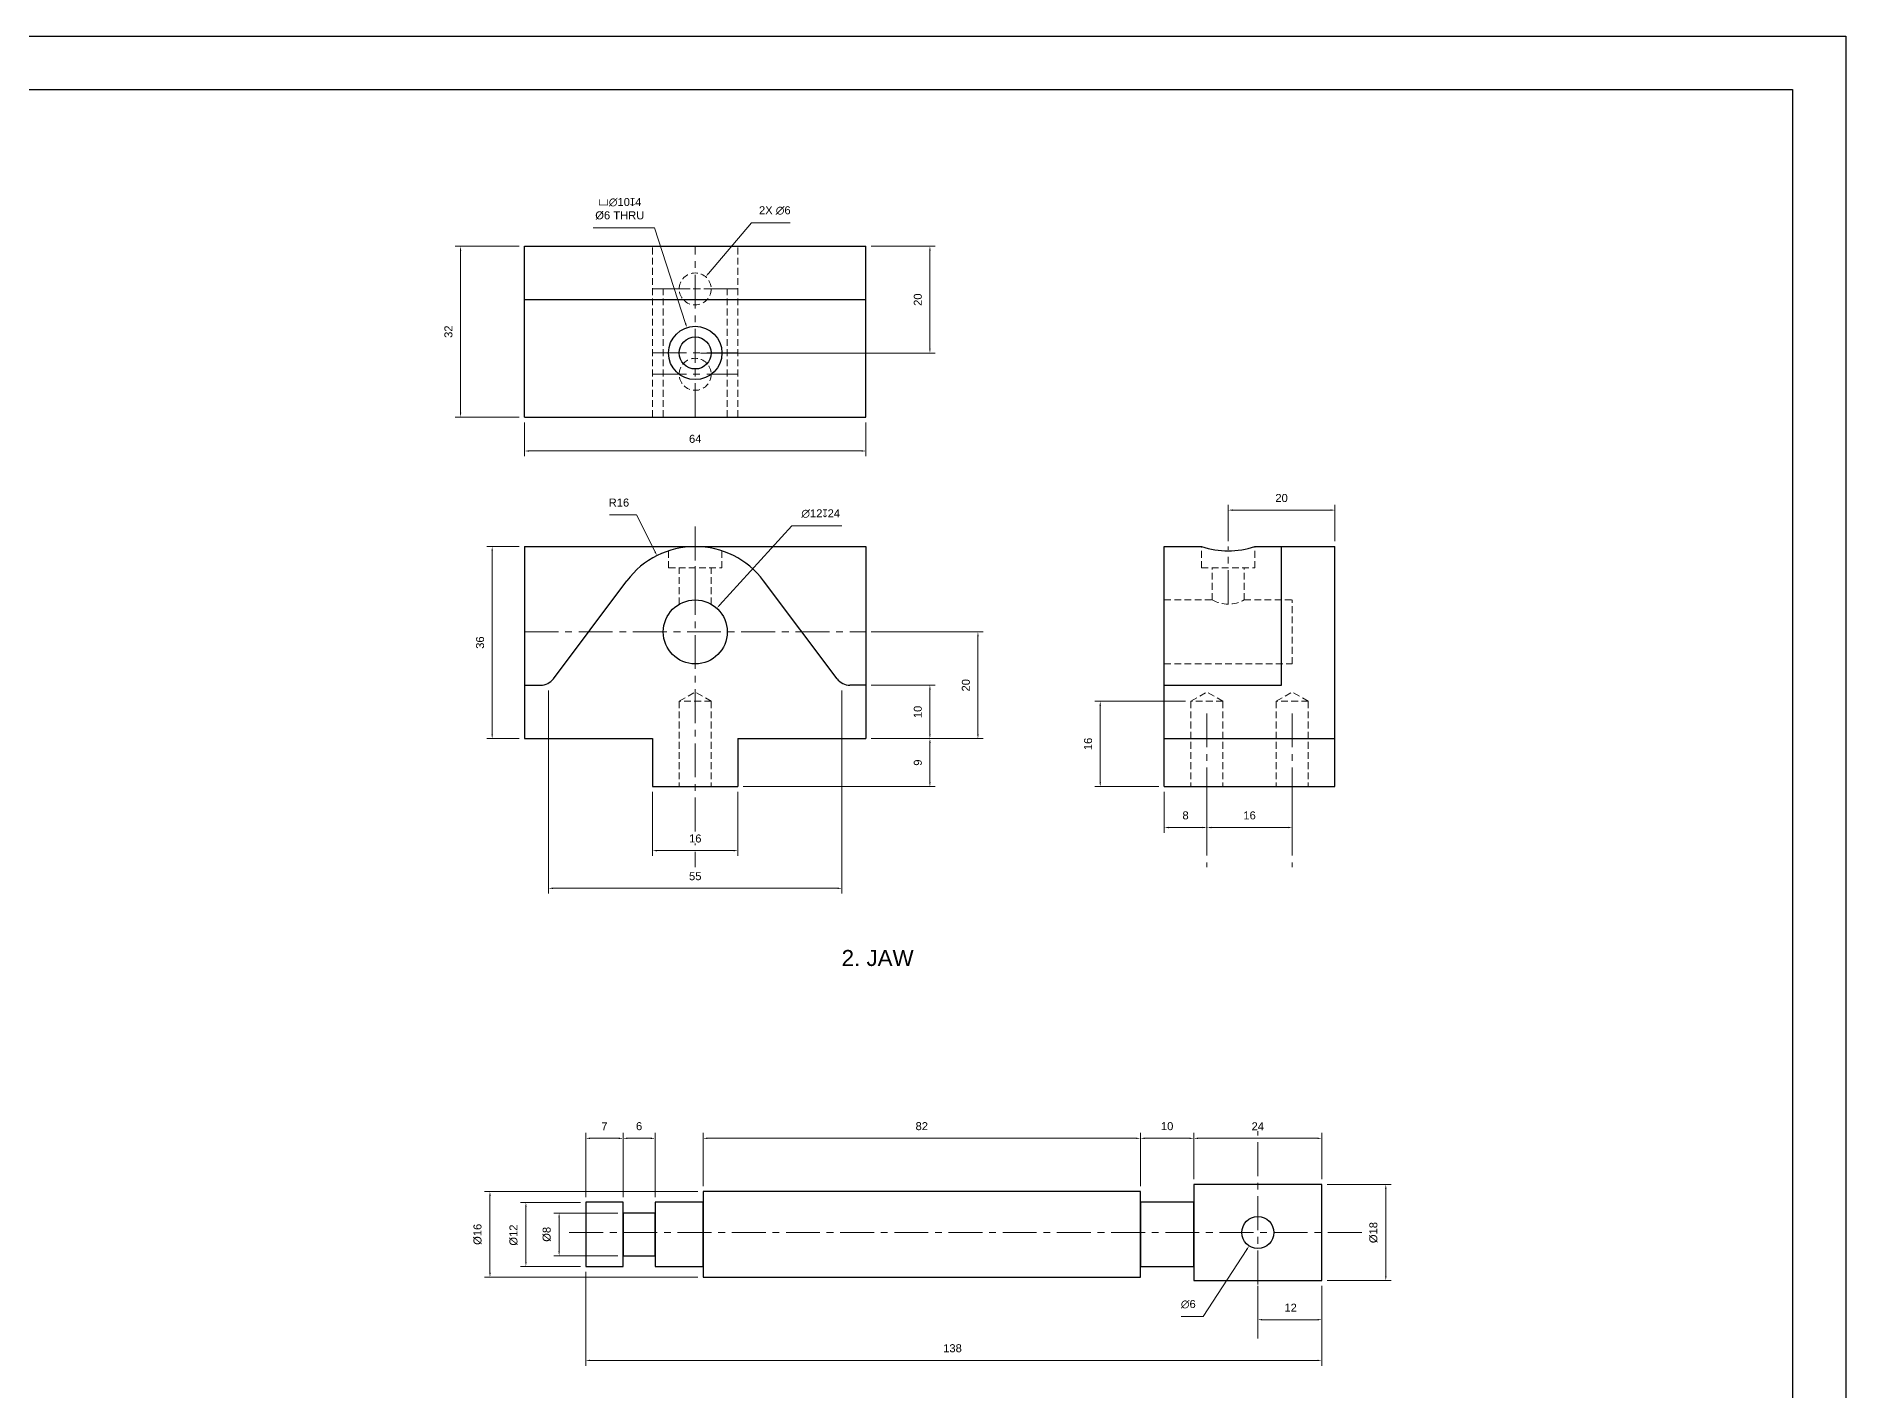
# Model space of a CAD drawing. Header units: millimetres. Extents: x -168 to 552, y -392 to 78.
# Drawn here: x 212.2 to 551.5, y -175.9 to 78 of the extents above; entities that cross this region are included whole.
import ezdxf

# ---------------------------------------------------------------- set-up
doc = ezdxf.new("R2010")
doc.units = ezdxf.units.MM
doc.linetypes.add('CENTER', pattern=[50.8, 31.75, -6.35, 6.35, -6.35])
doc.linetypes.add('HIDDEN', pattern=[9.525, 6.35, -3.175])
for name, color, linetype, lineweight in [('centerline', 1, 'CENTER', 15), ('dimension line', 3, 'Continuous', 15), ('hidden line', 4, 'HIDDEN', 15)]:
    doc.layers.add(name, color=color, linetype=linetype, lineweight=lineweight)
doc.layers.add('TEXT', color=254, linetype='Continuous')
doc.styles.get("Standard").update_dxf_attribs({"font": 'arial.ttf'})
doc.dimstyles.new('AM_ISO$0', dxfattribs={"dimtxt": 1.5, "dimasz": 0.8, "dimexe": 1, "dimexo": 1, "dimgap": 1.5, "dimtad": 1, "dimtoh": 1, "dimdec": 3, "dimdsep": 46, "dimtxsty": 'Standard', "dimcen": 0, "dimclrd": 256, "dimclre": 256, "dimclrt": 256, "dimadec": 0, "dimazin": 2, "dimtp": 0.1, "dimtm": 0.1, "dimtfac": 0.71, "dimtdec": 3, "dimtmove": 0, "dimatfit": 3, "dimfxl": 1, "dimtfill": 1, "dimlwd": -1, "dimlwe": -1, "dimarcsym": 1})
doc.dimstyles.new('AM_ISO$3', dxfattribs={"dimtxt": 1.5, "dimasz": 0.8, "dimexe": 1, "dimexo": 1, "dimgap": 1.5, "dimtad": 1, "dimtoh": 1, "dimdec": 3, "dimdsep": 46, "dimtxsty": 'Standard', "dimcen": 0, "dimclrd": 256, "dimclre": 256, "dimclrt": 256, "dimadec": 0, "dimazin": 2, "dimtp": 0.1, "dimtm": 0.1, "dimtfac": 0.71, "dimtdec": 3, "dimtofl": 0, "dimtmove": 0, "dimatfit": 0, "dimfxl": 1, "dimtfill": 1, "dimlwd": -1, "dimlwe": -1, "dimarcsym": 1})
doc.dimstyles.new('AM_ISO$4', dxfattribs={"dimtxt": 1.5, "dimasz": 0.8, "dimexe": 1, "dimexo": 1, "dimgap": 1.5, "dimtad": 1, "dimtoh": 1, "dimdec": 3, "dimdsep": 46, "dimtxsty": 'Standard', "dimcen": 0, "dimclrd": 256, "dimclre": 256, "dimclrt": 256, "dimadec": 0, "dimazin": 2, "dimtp": 0.1, "dimtm": 0.1, "dimtfac": 0.71, "dimtdec": 3, "dimtofl": 0, "dimtmove": 0, "dimatfit": 0, "dimfxl": 1, "dimtfill": 1, "dimlwd": -1, "dimlwe": -1, "dimarcsym": 1})

# ---------------------------------------------------------------- blocks, each defined once
blk = doc.blocks.new('*D25')
at = {"layer": 'Defpoints', "color": 0, "transparency": 16777216}
for p in [(303.8, -17.66), (297.72, -53.66), (303.8, -53.66)]:
    blk.add_point(p, dxfattribs=at)
at = {"layer": 'dimension line', "transparency": 16777216}
for p, q in [((302.8, -17.66), (296.72, -17.66)), ((297.72, -18.46), (297.72, -52.86)), ((302.8, -53.66), (296.72, -53.66))]:
    blk.add_line(p, q, dxfattribs=at)
for points in [[(297.59, -18.46), (297.86, -18.46), (297.72, -17.66)], [(297.59, -52.86), (297.86, -52.86), (297.72, -53.66)]]:
    blk.add_solid(points, dxfattribs=at)
at = {"layer": 'dimension line', "transparency": 16777216, "insert": (295.46, -35.66), "char_height": 1.5, "attachment_point": 5, "rotation": 90, "bg_fill": 3, "box_fill_scale": 1.1, "bg_fill_color": 256, "bg_fill_true_color": 13158600, "bg_fill_transparency": 0}
blk.add_mtext('36', dxfattribs=at)
blk = doc.blocks.new('*D26')
at = {"layer": 'Defpoints', "color": 0, "transparency": 16777216}
for p in [(303.8, 6.63), (367.8, 6.63), (367.8, 0.26)]:
    blk.add_point(p, dxfattribs=at)
at = {"layer": 'dimension line', "transparency": 16777216}
for p, q in [((303.8, 5.63), (303.8, -0.74)), ((367.8, 5.63), (367.8, -0.74)), ((304.6, 0.26), (367, 0.26))]:
    blk.add_line(p, q, dxfattribs=at)
for points in [[(304.6, 0.39), (304.6, 0.13), (303.8, 0.26)], [(367, 0.39), (367, 0.13), (367.8, 0.26)]]:
    blk.add_solid(points, dxfattribs=at)
at = {"layer": 'dimension line', "transparency": 16777216, "insert": (335.8, 2.53), "char_height": 1.5, "attachment_point": 5, "bg_fill": 3, "box_fill_scale": 1.1, "bg_fill_color": 256, "bg_fill_true_color": 13158600, "bg_fill_transparency": 0}
blk.add_mtext('64', dxfattribs=at)
blk = doc.blocks.new('*D27')
at = {"layer": 'Defpoints', "color": 0, "transparency": 16777216}
for p in [(367.8, 38.63), (335.8, 18.63), (379.8, 18.63)]:
    blk.add_point(p, dxfattribs=at)
at = {"layer": 'dimension line', "transparency": 16777216}
for p, q in [((368.8, 38.63), (380.8, 38.63)), ((379.8, 37.83), (379.8, 19.43)), ((336.8, 18.63), (380.8, 18.63))]:
    blk.add_line(p, q, dxfattribs=at)
for points in [[(379.66, 37.83), (379.93, 37.83), (379.8, 38.63)], [(379.66, 19.43), (379.93, 19.43), (379.8, 18.63)]]:
    blk.add_solid(points, dxfattribs=at)
at = {"layer": 'dimension line', "transparency": 16777216, "insert": (377.53, 28.63), "char_height": 1.5, "attachment_point": 5, "rotation": 90, "bg_fill": 3, "box_fill_scale": 1.1, "bg_fill_color": 256, "bg_fill_true_color": 13158600, "bg_fill_transparency": 0}
blk.add_mtext('20', dxfattribs=at)
blk = doc.blocks.new('*D28')
at = {"layer": 'Defpoints', "color": 0, "transparency": 16777216}
for p in [(423.73, -62.66), (431.73, -62.66), (431.73, -70.32)]:
    blk.add_point(p, dxfattribs=at)
at = {"layer": 'dimension line', "transparency": 16777216}
for p, q in [((423.73, -63.66), (423.73, -71.32)), ((431.73, -63.66), (431.73, -71.32)), ((424.53, -70.32), (430.93, -70.32))]:
    blk.add_line(p, q, dxfattribs=at)
for points in [[(424.53, -70.19), (424.53, -70.46), (423.73, -70.32)], [(430.93, -70.19), (430.93, -70.46), (431.73, -70.32)]]:
    blk.add_solid(points, dxfattribs=at)
at = {"layer": 'dimension line', "transparency": 16777216, "insert": (427.73, -68.06), "char_height": 1.5, "attachment_point": 5, "bg_fill": 3, "box_fill_scale": 1.1, "bg_fill_color": 256, "bg_fill_true_color": 13158600, "bg_fill_transparency": 0}
blk.add_mtext('8', dxfattribs=at)
blk = doc.blocks.new('*D29')
at = {"layer": 'Defpoints', "color": 0, "transparency": 16777216}
for p in [(431.73, -62.66), (447.73, -62.66), (447.73, -70.32)]:
    blk.add_point(p, dxfattribs=at)
at = {"layer": 'dimension line', "transparency": 16777216}
for p, q in [((431.73, -63.66), (431.73, -71.32)), ((447.73, -63.66), (447.73, -71.32)), ((432.53, -70.32), (446.93, -70.32))]:
    blk.add_line(p, q, dxfattribs=at)
for points in [[(432.53, -70.19), (432.53, -70.46), (431.73, -70.32)], [(446.93, -70.19), (446.93, -70.46), (447.73, -70.32)]]:
    blk.add_solid(points, dxfattribs=at)
at = {"layer": 'dimension line', "transparency": 16777216, "insert": (439.73, -68.06), "char_height": 1.5, "attachment_point": 5, "bg_fill": 3, "box_fill_scale": 1.1, "bg_fill_color": 256, "bg_fill_true_color": 13158600, "bg_fill_transparency": 0}
blk.add_mtext('16', dxfattribs=at)
blk = doc.blocks.new('*D30')
at = {"layer": 'Defpoints', "color": 0, "transparency": 16777216}
for p in [(367.8, -43.66), (379.8, -43.66), (367.8, -53.66)]:
    blk.add_point(p, dxfattribs=at)
at = {"layer": 'dimension line', "transparency": 16777216}
for p, q in [((368.8, -43.66), (380.8, -43.66)), ((379.8, -52.86), (379.8, -44.46)), ((368.8, -53.66), (380.8, -53.66))]:
    blk.add_line(p, q, dxfattribs=at)
for points in [[(379.66, -44.46), (379.93, -44.46), (379.8, -43.66)], [(379.66, -52.86), (379.93, -52.86), (379.8, -53.66)]]:
    blk.add_solid(points, dxfattribs=at)
at = {"layer": 'dimension line', "transparency": 16777216, "insert": (377.53, -48.66), "char_height": 1.5, "attachment_point": 5, "rotation": 90, "bg_fill": 3, "box_fill_scale": 1.1, "bg_fill_color": 256, "bg_fill_true_color": 13158600, "bg_fill_transparency": 0}
blk.add_mtext('10', dxfattribs=at)
blk = doc.blocks.new('*D31')
at = {"layer": 'Defpoints', "color": 0, "transparency": 16777216}
for p in [(367.8, -33.66), (388.8, -33.66), (367.8, -53.66)]:
    blk.add_point(p, dxfattribs=at)
at = {"layer": 'dimension line', "transparency": 16777216}
for p, q in [((368.8, -33.66), (389.8, -33.66)), ((388.8, -52.86), (388.8, -34.46)), ((368.8, -53.66), (389.8, -53.66))]:
    blk.add_line(p, q, dxfattribs=at)
for points in [[(388.67, -34.46), (388.94, -34.46), (388.8, -33.66)], [(388.67, -52.86), (388.94, -52.86), (388.8, -53.66)]]:
    blk.add_solid(points, dxfattribs=at)
at = {"layer": 'dimension line', "transparency": 16777216, "insert": (386.54, -43.66), "char_height": 1.5, "attachment_point": 5, "rotation": 90, "bg_fill": 3, "box_fill_scale": 1.1, "bg_fill_color": 256, "bg_fill_true_color": 13158600, "bg_fill_transparency": 0}
blk.add_mtext('20', dxfattribs=at)
blk = doc.blocks.new('*D32')
at = {"layer": 'Defpoints', "color": 0, "transparency": 16777216}
for p in [(367.8, -53.66), (343.8, -62.66), (379.8, -62.66)]:
    blk.add_point(p, dxfattribs=at)
at = {"layer": 'dimension line', "transparency": 16777216}
for p, q in [((368.8, -53.66), (380.8, -53.66)), ((379.8, -54.46), (379.8, -61.86)), ((344.8, -62.66), (380.8, -62.66))]:
    blk.add_line(p, q, dxfattribs=at)
for points in [[(379.66, -54.46), (379.93, -54.46), (379.8, -53.66)], [(379.66, -61.86), (379.93, -61.86), (379.8, -62.66)]]:
    blk.add_solid(points, dxfattribs=at)
at = {"layer": 'dimension line', "transparency": 16777216, "insert": (377.53, -58.16), "char_height": 1.5, "attachment_point": 5, "rotation": 90, "bg_fill": 3, "box_fill_scale": 1.1, "bg_fill_color": 256, "bg_fill_true_color": 13158600, "bg_fill_transparency": 0}
blk.add_mtext('9', dxfattribs=at)
blk = doc.blocks.new('*D33')
at = {"layer": 'Defpoints', "color": 0, "transparency": 16777216}
for p in [(327.8, -62.66), (343.8, -62.66), (343.8, -74.66)]:
    blk.add_point(p, dxfattribs=at)
at = {"layer": 'dimension line', "transparency": 16777216}
for p, q in [((327.8, -63.66), (327.8, -75.66)), ((343.8, -63.66), (343.8, -75.66)), ((328.6, -74.66), (343, -74.66))]:
    blk.add_line(p, q, dxfattribs=at)
for points in [[(328.6, -74.52), (328.6, -74.79), (327.8, -74.66)], [(343, -74.52), (343, -74.79), (343.8, -74.66)]]:
    blk.add_solid(points, dxfattribs=at)
at = {"layer": 'dimension line', "transparency": 16777216, "insert": (335.8, -72.39), "char_height": 1.5, "attachment_point": 5, "bg_fill": 3, "box_fill_scale": 1.1, "bg_fill_color": 256, "bg_fill_true_color": 13158600, "bg_fill_transparency": 0}
blk.add_mtext('16', dxfattribs=at)
blk = doc.blocks.new('*D35')
at = {"layer": 'Defpoints', "color": 0, "transparency": 16777216}
for p in [(308.3, -43.66), (363.3, -43.66), (363.3, -81.72)]:
    blk.add_point(p, dxfattribs=at)
at = {"layer": 'dimension line', "transparency": 16777216}
for p, q in [((308.3, -44.66), (308.3, -82.72)), ((363.3, -44.66), (363.3, -82.72)), ((309.1, -81.72), (362.5, -81.72))]:
    blk.add_line(p, q, dxfattribs=at)
for points in [[(309.1, -81.59), (309.1, -81.85), (308.3, -81.72)], [(362.5, -81.59), (362.5, -81.85), (363.3, -81.72)]]:
    blk.add_solid(points, dxfattribs=at)
at = {"layer": 'dimension line', "transparency": 16777216, "insert": (335.8, -79.46), "char_height": 1.5, "attachment_point": 5, "bg_fill": 3, "box_fill_scale": 1.1, "bg_fill_color": 256, "bg_fill_true_color": 13158600, "bg_fill_transparency": 0}
blk.add_mtext('55', dxfattribs=at)
blk = doc.blocks.new('*D36')
at = {"layer": 'Defpoints', "color": 0, "transparency": 16777216}
for p in [(411.73, -46.66), (428.73, -46.66), (423.73, -62.66)]:
    blk.add_point(p, dxfattribs=at)
at = {"layer": 'dimension line', "transparency": 16777216}
for p, q in [((427.73, -46.66), (410.73, -46.66)), ((411.73, -61.86), (411.73, -47.46)), ((422.73, -62.66), (410.73, -62.66))]:
    blk.add_line(p, q, dxfattribs=at)
for points in [[(411.59, -47.46), (411.86, -47.46), (411.73, -46.66)], [(411.59, -61.86), (411.86, -61.86), (411.73, -62.66)]]:
    blk.add_solid(points, dxfattribs=at)
at = {"layer": 'dimension line', "transparency": 16777216, "insert": (409.46, -54.66), "char_height": 1.5, "attachment_point": 5, "rotation": 90, "bg_fill": 3, "box_fill_scale": 1.1, "bg_fill_color": 256, "bg_fill_true_color": 13158600, "bg_fill_transparency": 0}
blk.add_mtext('16', dxfattribs=at)
blk = doc.blocks.new('*D38')
at = {"layer": 'Defpoints', "color": 0, "transparency": 16777216}
for p in [(303.8, 38.63), (291.8, 6.63), (303.8, 6.63)]:
    blk.add_point(p, dxfattribs=at)
at = {"layer": 'dimension line', "transparency": 16777216}
for p, q in [((302.8, 38.63), (290.8, 38.63)), ((291.8, 37.83), (291.8, 7.43)), ((302.8, 6.63), (290.8, 6.63))]:
    blk.add_line(p, q, dxfattribs=at)
for points in [[(291.66, 37.83), (291.93, 37.83), (291.8, 38.63)], [(291.66, 7.43), (291.93, 7.43), (291.8, 6.63)]]:
    blk.add_solid(points, dxfattribs=at)
at = {"layer": 'dimension line', "transparency": 16777216, "insert": (289.53, 22.63), "char_height": 1.5, "attachment_point": 5, "rotation": 90, "bg_fill": 3, "box_fill_scale": 1.1, "bg_fill_color": 256, "bg_fill_true_color": 13158600, "bg_fill_transparency": 0}
blk.add_mtext('32', dxfattribs=at)
blk = doc.blocks.new('*D39')
at = {"layer": 'Defpoints', "color": 0, "transparency": 16777216}
for p in [(339.83, -29.22), (331.76, -38.09)]:
    blk.add_point(p, dxfattribs=at)
at = {"layer": 'dimension line', "transparency": 16777216}
for p, q in [((340.37, -28.63), (353.88, -13.79)), ((353.88, -13.79), (363.27, -13.79))]:
    blk.add_line(p, q, dxfattribs=at)
blk.add_solid([(340.27, -28.54), (340.47, -28.72), (339.83, -29.22)], dxfattribs=at)
at = {"layer": 'dimension line', "transparency": 16777216, "insert": (359.32, -11.48), "char_height": 1.5, "attachment_point": 5, "bg_fill": 3, "box_fill_scale": 1.1, "bg_fill_color": 256, "bg_fill_true_color": 13158600, "bg_fill_transparency": 0}
blk.add_mtext('∅12{\\Famgdt|c0;x}24', dxfattribs=at)
blk = doc.blocks.new('*D40')
at = {"layer": 'Defpoints', "color": 0, "transparency": 16777216}
for p in [(328.63, -19.35), (335.8, -33.66)]:
    blk.add_point(p, dxfattribs=at)
at = {"layer": 'dimension line', "transparency": 16777216}
for p, q in [((324.78, -11.69), (319.7, -11.69)), ((328.27, -18.64), (324.78, -11.69))]:
    blk.add_line(p, q, dxfattribs=at)
blk.add_solid([(328.39, -18.58), (328.15, -18.7), (328.63, -19.35)], dxfattribs=at)
at = {"layer": 'dimension line', "transparency": 16777216, "insert": (321.49, -9.42), "char_height": 1.5, "attachment_point": 5, "bg_fill": 3, "box_fill_scale": 1.1, "bg_fill_color": 256, "bg_fill_true_color": 13158600, "bg_fill_transparency": 0}
blk.add_mtext('R16', dxfattribs=at)
blk = doc.blocks.new('*D41')
at = {"layer": 'Defpoints', "color": 0, "transparency": 16777216}
for p in [(334.24, 23.38), (337.35, 13.88)]:
    blk.add_point(p, dxfattribs=at)
at = {"layer": 'dimension line', "transparency": 16777216}
for p, q in [((328.13, 42.08), (316.68, 42.08)), ((333.99, 24.14), (328.13, 42.08))]:
    blk.add_line(p, q, dxfattribs=at)
blk.add_solid([(334.12, 24.19), (333.87, 24.1), (334.24, 23.38)], dxfattribs=at)
at = {"layer": 'dimension line', "transparency": 16777216, "insert": (321.65, 45.66), "char_height": 1.5, "attachment_point": 5, "bg_fill": 3, "box_fill_scale": 1.1, "bg_fill_color": 256, "bg_fill_true_color": 13158600, "bg_fill_transparency": 0}
blk.add_mtext('{\\Famgdt|c0;v}∅10{\\Famgdt|c0;x}4^J%%C6 THRU', dxfattribs=at)
blk = doc.blocks.new('*D42')
at = {"layer": 'Defpoints', "color": 0, "transparency": 16777216}
for p in [(435.73, -10.82), (435.73, -17.66), (455.73, -17.66)]:
    blk.add_point(p, dxfattribs=at)
at = {"layer": 'dimension line', "transparency": 16777216}
for p, q in [((435.73, -16.66), (435.73, -9.82)), ((455.73, -16.66), (455.73, -9.82)), ((454.93, -10.82), (436.53, -10.82))]:
    blk.add_line(p, q, dxfattribs=at)
for points in [[(436.53, -10.69), (436.53, -10.96), (435.73, -10.82)], [(454.93, -10.69), (454.93, -10.96), (455.73, -10.82)]]:
    blk.add_solid(points, dxfattribs=at)
at = {"layer": 'dimension line', "transparency": 16777216, "insert": (445.73, -8.56), "char_height": 1.5, "attachment_point": 5, "bg_fill": 3, "box_fill_scale": 1.1, "bg_fill_color": 256, "bg_fill_true_color": 13158600, "bg_fill_transparency": 0}
blk.add_mtext('20', dxfattribs=at)
blk = doc.blocks.new('*D43')
at = {"layer": 'Defpoints', "color": 0, "transparency": 16777216}
for p in [(337.74, 32.92), (333.85, 28.35)]:
    blk.add_point(p, dxfattribs=at)
at = {"layer": 'dimension line', "transparency": 16777216}
for p, q in [((338.26, 33.53), (346.33, 43.03)), ((346.33, 43.03), (353.61, 43.03))]:
    blk.add_line(p, q, dxfattribs=at)
blk.add_solid([(338.16, 33.61), (338.36, 33.44), (337.74, 32.92)], dxfattribs=at)
at = {"layer": 'dimension line', "transparency": 16777216, "insert": (350.72, 45.34), "char_height": 1.5, "attachment_point": 5, "bg_fill": 3, "box_fill_scale": 1.1, "bg_fill_color": 256, "bg_fill_true_color": 13158600, "bg_fill_transparency": 0}
blk.add_mtext('2X ∅6', dxfattribs=at)
blk = doc.blocks.new('*D93')
at = {"layer": 'Defpoints', "color": 0, "transparency": 16777216}
for p in [(322.27, -128.59), (315.27, -140.59), (322.27, -140.59)]:
    blk.add_point(p, dxfattribs=at)
at = {"layer": 'dimension line', "transparency": 16777216}
for p, q in [((315.27, -139.59), (315.27, -127.59)), ((316.07, -128.59), (321.47, -128.59)), ((322.27, -139.59), (322.27, -127.59))]:
    blk.add_line(p, q, dxfattribs=at)
for points in [[(316.07, -128.46), (316.07, -128.72), (315.27, -128.59)], [(321.47, -128.46), (321.47, -128.72), (322.27, -128.59)]]:
    blk.add_solid(points, dxfattribs=at)
at = {"layer": 'dimension line', "transparency": 16777216, "insert": (318.77, -126.34), "char_height": 1.5, "attachment_point": 5, "bg_fill": 3, "box_fill_scale": 1.1, "bg_fill_color": 256, "bg_fill_true_color": 13158600, "bg_fill_transparency": 0}
blk.add_mtext('7', dxfattribs=at)
blk = doc.blocks.new('*D94')
at = {"layer": 'Defpoints', "color": 0, "transparency": 16777216}
for p in [(328.27, -128.59), (322.27, -140.59), (328.27, -140.59)]:
    blk.add_point(p, dxfattribs=at)
at = {"layer": 'dimension line', "transparency": 16777216}
for p, q in [((322.27, -139.59), (322.27, -127.59)), ((323.07, -128.59), (327.47, -128.59)), ((328.27, -139.59), (328.27, -127.59))]:
    blk.add_line(p, q, dxfattribs=at)
for points in [[(323.07, -128.46), (323.07, -128.72), (322.27, -128.59)], [(327.47, -128.46), (327.47, -128.72), (328.27, -128.59)]]:
    blk.add_solid(points, dxfattribs=at)
at = {"layer": 'dimension line', "transparency": 16777216, "insert": (325.27, -126.32), "char_height": 1.5, "attachment_point": 5, "bg_fill": 3, "box_fill_scale": 1.1, "bg_fill_color": 256, "bg_fill_true_color": 13158600, "bg_fill_transparency": 0}
blk.add_mtext('6', dxfattribs=at)
blk = doc.blocks.new('*D95')
at = {"layer": 'Defpoints', "color": 0, "transparency": 16777216}
for p in [(419.27, -128.59), (337.27, -138.59), (419.27, -138.59)]:
    blk.add_point(p, dxfattribs=at)
at = {"layer": 'dimension line', "transparency": 16777216}
for p, q in [((337.27, -137.59), (337.27, -127.59)), ((338.07, -128.59), (418.47, -128.59)), ((419.27, -137.59), (419.27, -127.59))]:
    blk.add_line(p, q, dxfattribs=at)
for points in [[(338.07, -128.46), (338.07, -128.72), (337.27, -128.59)], [(418.47, -128.46), (418.47, -128.72), (419.27, -128.59)]]:
    blk.add_solid(points, dxfattribs=at)
at = {"layer": 'dimension line', "transparency": 16777216, "insert": (378.27, -126.32), "char_height": 1.5, "attachment_point": 5, "bg_fill": 3, "box_fill_scale": 1.1, "bg_fill_color": 256, "bg_fill_true_color": 13158600, "bg_fill_transparency": 0}
blk.add_mtext('82', dxfattribs=at)
blk = doc.blocks.new('*D96')
at = {"layer": 'Defpoints', "color": 0, "transparency": 16777216}
for p in [(429.27, -128.59), (419.27, -138.59), (429.27, -137.26)]:
    blk.add_point(p, dxfattribs=at)
at = {"layer": 'dimension line', "transparency": 16777216}
for p, q in [((419.27, -137.59), (419.27, -127.59)), ((420.07, -128.59), (428.47, -128.59)), ((429.27, -136.26), (429.27, -127.59))]:
    blk.add_line(p, q, dxfattribs=at)
for points in [[(420.07, -128.46), (420.07, -128.72), (419.27, -128.59)], [(428.47, -128.46), (428.47, -128.72), (429.27, -128.59)]]:
    blk.add_solid(points, dxfattribs=at)
at = {"layer": 'dimension line', "transparency": 16777216, "insert": (424.27, -126.32), "char_height": 1.5, "attachment_point": 5, "bg_fill": 3, "box_fill_scale": 1.1, "bg_fill_color": 256, "bg_fill_true_color": 13158600, "bg_fill_transparency": 0}
blk.add_mtext('10', dxfattribs=at)
blk = doc.blocks.new('*D97')
at = {"layer": 'Defpoints', "color": 0, "transparency": 16777216}
for p in [(453.27, -128.59), (429.27, -137.26), (453.27, -137.26)]:
    blk.add_point(p, dxfattribs=at)
at = {"layer": 'dimension line', "transparency": 16777216}
for p, q in [((429.27, -136.26), (429.27, -127.59)), ((430.07, -128.59), (452.47, -128.59)), ((453.27, -136.26), (453.27, -127.59))]:
    blk.add_line(p, q, dxfattribs=at)
for points in [[(430.07, -128.46), (430.07, -128.72), (429.27, -128.59)], [(452.47, -128.46), (452.47, -128.72), (453.27, -128.59)]]:
    blk.add_solid(points, dxfattribs=at)
at = {"layer": 'dimension line', "transparency": 16777216, "insert": (441.27, -126.34), "char_height": 1.5, "attachment_point": 5, "bg_fill": 3, "box_fill_scale": 1.1, "bg_fill_color": 256, "bg_fill_true_color": 13158600, "bg_fill_transparency": 0}
blk.add_mtext('24', dxfattribs=at)
blk = doc.blocks.new('*D98')
at = {"layer": 'Defpoints', "color": 0, "transparency": 16777216}
for p in [(441.27, -155.26), (453.27, -155.26), (441.27, -162.59)]:
    blk.add_point(p, dxfattribs=at)
at = {"layer": 'dimension line', "transparency": 16777216}
for p, q in [((441.27, -156.26), (441.27, -163.59)), ((453.27, -156.26), (453.27, -163.59)), ((452.47, -162.59), (442.07, -162.59))]:
    blk.add_line(p, q, dxfattribs=at)
for points in [[(442.07, -162.46), (442.07, -162.73), (441.27, -162.59)], [(452.47, -162.46), (452.47, -162.73), (453.27, -162.59)]]:
    blk.add_solid(points, dxfattribs=at)
at = {"layer": 'dimension line', "transparency": 16777216, "insert": (447.43, -160.34), "char_height": 1.5, "attachment_point": 5, "bg_fill": 3, "box_fill_scale": 1.1, "bg_fill_color": 256, "bg_fill_true_color": 13158600, "bg_fill_transparency": 0}
blk.add_mtext('12', dxfattribs=at)
blk = doc.blocks.new('*D99')
at = {"layer": 'Defpoints', "color": 0, "transparency": 16777216}
for p in [(315.27, -152.59), (453.27, -155.26), (315.27, -170.22)]:
    blk.add_point(p, dxfattribs=at)
at = {"layer": 'dimension line', "transparency": 16777216}
for p, q in [((315.27, -153.59), (315.27, -171.22)), ((453.27, -156.26), (453.27, -171.22)), ((452.47, -170.22), (316.07, -170.22))]:
    blk.add_line(p, q, dxfattribs=at)
for points in [[(316.07, -170.09), (316.07, -170.35), (315.27, -170.22)], [(452.47, -170.09), (452.47, -170.35), (453.27, -170.22)]]:
    blk.add_solid(points, dxfattribs=at)
at = {"layer": 'dimension line', "transparency": 16777216, "insert": (384.03, -167.95), "char_height": 1.5, "attachment_point": 5, "bg_fill": 3, "box_fill_scale": 1.1, "bg_fill_color": 256, "bg_fill_true_color": 13158600, "bg_fill_transparency": 0}
blk.add_mtext('138', dxfattribs=at)
blk = doc.blocks.new('*D100')
at = {"layer": 'Defpoints', "color": 0, "transparency": 16777216}
for p in [(304.05, -140.59), (315.27, -140.59), (315.27, -152.59)]:
    blk.add_point(p, dxfattribs=at)
at = {"layer": 'dimension line', "transparency": 16777216}
for p, q in [((314.27, -140.59), (303.05, -140.59)), ((304.05, -151.79), (304.05, -141.39)), ((314.27, -152.59), (303.05, -152.59))]:
    blk.add_line(p, q, dxfattribs=at)
for points in [[(303.92, -141.39), (304.18, -141.39), (304.05, -140.59)], [(303.92, -151.79), (304.18, -151.79), (304.05, -152.59)]]:
    blk.add_solid(points, dxfattribs=at)
at = {"layer": 'dimension line', "transparency": 16777216, "insert": (301.74, -146.73), "char_height": 1.5, "attachment_point": 5, "rotation": 90, "bg_fill": 3, "box_fill_scale": 1.1, "bg_fill_color": 256, "bg_fill_true_color": 13158600, "bg_fill_transparency": 0}
blk.add_mtext('%%C12', dxfattribs=at)
blk = doc.blocks.new('*D101')
at = {"layer": 'Defpoints', "color": 0, "transparency": 16777216}
for p in [(310.27, -142.59), (322.27, -142.59), (322.27, -150.59)]:
    blk.add_point(p, dxfattribs=at)
at = {"layer": 'dimension line', "transparency": 16777216}
for p, q in [((321.27, -142.59), (309.27, -142.59)), ((310.27, -149.79), (310.27, -143.39)), ((321.27, -150.59), (309.27, -150.59))]:
    blk.add_line(p, q, dxfattribs=at)
for points in [[(310.14, -143.39), (310.41, -143.39), (310.27, -142.59)], [(310.14, -149.79), (310.41, -149.79), (310.27, -150.59)]]:
    blk.add_solid(points, dxfattribs=at)
at = {"layer": 'dimension line', "transparency": 16777216, "insert": (307.96, -146.59), "char_height": 1.5, "attachment_point": 5, "rotation": 90, "bg_fill": 3, "box_fill_scale": 1.1, "bg_fill_color": 256, "bg_fill_true_color": 13158600, "bg_fill_transparency": 0}
blk.add_mtext('%%C8', dxfattribs=at)
blk = doc.blocks.new('*D102')
at = {"layer": 'Defpoints', "color": 0, "transparency": 16777216}
for p in [(337.27, -138.59), (297.31, -154.59), (337.27, -154.59)]:
    blk.add_point(p, dxfattribs=at)
at = {"layer": 'dimension line', "transparency": 16777216}
for p, q in [((336.27, -138.59), (296.31, -138.59)), ((297.31, -139.39), (297.31, -153.79)), ((336.27, -154.59), (296.31, -154.59))]:
    blk.add_line(p, q, dxfattribs=at)
for points in [[(297.18, -139.39), (297.45, -139.39), (297.31, -138.59)], [(297.18, -153.79), (297.45, -153.79), (297.31, -154.59)]]:
    blk.add_solid(points, dxfattribs=at)
at = {"layer": 'dimension line', "transparency": 16777216, "insert": (295, -146.59), "char_height": 1.5, "attachment_point": 5, "rotation": 90, "bg_fill": 3, "box_fill_scale": 1.1, "bg_fill_color": 256, "bg_fill_true_color": 13158600, "bg_fill_transparency": 0}
blk.add_mtext('%%C16', dxfattribs=at)
blk = doc.blocks.new('*D103')
at = {"layer": 'Defpoints', "color": 0, "transparency": 16777216}
for p in [(453.27, -137.26), (453.27, -155.26), (465.27, -155.26)]:
    blk.add_point(p, dxfattribs=at)
at = {"layer": 'dimension line', "transparency": 16777216}
for p, q in [((454.27, -137.26), (466.27, -137.26)), ((465.27, -138.06), (465.27, -154.46)), ((454.27, -155.26), (466.27, -155.26))]:
    blk.add_line(p, q, dxfattribs=at)
for points in [[(465.14, -138.06), (465.41, -138.06), (465.27, -137.26)], [(465.14, -154.46), (465.41, -154.46), (465.27, -155.26)]]:
    blk.add_solid(points, dxfattribs=at)
at = {"layer": 'dimension line', "transparency": 16777216, "insert": (462.96, -146.26), "char_height": 1.5, "attachment_point": 5, "rotation": 90, "bg_fill": 3, "box_fill_scale": 1.1, "bg_fill_color": 256, "bg_fill_true_color": 13158600, "bg_fill_transparency": 0}
blk.add_mtext('%%C18', dxfattribs=at)
blk = doc.blocks.new('*D104')
at = {"layer": 'Defpoints', "color": 0, "transparency": 16777216}
for p in [(442.91, -143.74), (439.64, -148.78)]:
    blk.add_point(p, dxfattribs=at)
at = {"layer": 'dimension line', "transparency": 16777216}
for p, q in [((439.2, -149.45), (431.04, -162.01)), ((431.04, -162.01), (426.93, -162.01))]:
    blk.add_line(p, q, dxfattribs=at)
blk.add_solid([(439.09, -149.37), (439.31, -149.52), (439.64, -148.78)], dxfattribs=at)
at = {"layer": 'dimension line', "transparency": 16777216, "insert": (428.24, -159.7), "char_height": 1.5, "attachment_point": 5, "bg_fill": 3, "box_fill_scale": 1.1, "bg_fill_color": 256, "bg_fill_true_color": 13158600, "bg_fill_transparency": 0}
blk.add_mtext('∅6', dxfattribs=at)

msp = doc.modelspace()

# ---------------------------------------------------------------- linework, layer by layer
for p, q in [((303.7963, 6.632), (303.7963, 38.632)), ((303.7963, 38.632), (367.7963, 38.632)), ((367.7963, 6.632), (367.7963, 38.632)), ((303.7963, 28.632), (367.7963, 28.632)), ((303.7963, 6.632), (367.7963, 6.632)), ((303.7963, -17.6555), (367.7963, -17.6555)), ((303.7963, -17.6555), (303.7963, -53.6555)), ((367.7963, -17.6555), (367.7963, -53.6555)), ((423.726, -62.6555), (423.726, -17.6555)), ((423.726, -17.6555), (430.726, -17.6555)), ((440.726, -17.6555), (455.726, -17.6555)), ((445.726, -43.6555), (445.726, -17.6555)), ((455.726, -62.6555), (455.726, -17.6555)), ((309.1963, -42.4555), (322.9963, -24.0555)), ((362.3963, -42.4555), (348.5963, -24.0555)), ((303.7963, -43.6555), (306.7963, -43.6555)), ((367.7963, -43.6555), (364.7963, -43.6555)), ((423.726, -43.6555), (445.726, -43.6555)), ((303.7963, -53.6555), (327.7963, -53.6555)), ((327.7963, -53.6555), (327.7963, -62.6555)), ((343.7963, -53.6555), (343.7963, -62.6555)), ((343.7963, -53.6555), (367.7963, -53.6555)), ((423.726, -53.6555), (455.726, -53.6555)), ((327.7963, -62.6555), (343.7963, -62.6555)), ((423.726, -62.6555), (455.726, -62.6555))]:
    msp.add_line(p, q)
for points in [[(337.2719, -154.5895), (419.2719, -154.5895), (419.2719, -138.5895), (337.2719, -138.5895)], [(429.2719, -155.2593), (453.2719, -155.2593), (453.2719, -137.2593), (429.2719, -137.2593)], [(315.2719, -152.5895), (322.2719, -152.5895), (322.2719, -140.5895), (315.2719, -140.5895)], [(328.2719, -152.5895), (337.2719, -152.5895), (337.2719, -140.5895), (328.2719, -140.5895)], [(419.2719, -152.5895), (429.2719, -152.5895), (429.2719, -140.5895), (419.2719, -140.5895)], [(322.2719, -150.5895), (328.2719, -150.5895), (328.2719, -142.5895), (322.2719, -142.5895)]]:
    msp.add_lwpolyline(points, close=True)
for centre, radius in [((335.7963, 18.632), 5), ((335.7963, 18.632), 3), ((335.7963, -33.6555), 6), ((441.2719, -146.2593), 3)]:
    msp.add_circle(centre, radius)
for centre, radius, start, end in [((335.7963, -33.6555), 16, 36.869898, 143.130102), ((435.726, -2.4568), 16, 251.790043, 288.209957), ((306.7963, -40.6555), 3, 270, 323.130102), ((364.7963, -40.6555), 3, 216.869898, 270)]:
    msp.add_arc(centre, radius, start, end)
at = {"layer": 'centerline', "ltscale": 0.2}
for p, q in [((335.7963, 6.632), (335.7963, 38.632)), ((327.7963, 30.632), (343.7963, 30.632)), ((327.7963, 18.632), (343.7963, 18.632)), ((327.7963, 14.632), (343.7963, 14.632)), ((335.7963, -13.9219), (335.7963, -77.7552)), ((335.7963, -27.6555), (335.7963, -17.6555)), ((435.726, -28.4594), (435.726, -17.6555)), ((303.7963, -33.6555), (367.7963, -33.6555)), ((431.726, -48.9235), (431.726, -77.7552)), ((447.726, -48.9235), (447.726, -77.7552)), ((441.2719, -166.1343), (441.2719, -126.3843)), ((312.1766, -146.2593), (461.1469, -146.2593))]:
    msp.add_line(p, q, dxfattribs=at)
at = {"layer": 'hidden line', "ltscale": 0.2}
for p, q in [((327.7963, 6.632), (327.7963, 38.632)), ((343.7963, 6.632), (343.7963, 38.632)), ((329.7963, 6.632), (329.7963, 30.632)), ((329.7963, 30.632), (341.7963, 30.632)), ((341.7963, 6.632), (341.7963, 30.632)), ((330.7963, -21.6555), (330.7963, -18.4568)), ((340.7963, -21.6555), (340.7963, -18.4568)), ((430.726, -21.6555), (430.726, -17.6555)), ((440.726, -21.6555), (440.726, -17.6555)), ((330.7963, -21.6555), (340.7963, -21.6555)), ((332.7963, -28.4594), (332.7963, -21.6555)), ((338.7963, -28.4594), (338.7963, -21.6555)), ((430.726, -21.6555), (440.726, -21.6555)), ((432.726, -27.6555), (432.726, -21.6555)), ((438.726, -27.6555), (438.726, -21.6555)), ((423.726, -27.6555), (432.726, -27.6555)), ((438.726, -27.6555), (447.726, -27.6555)), ((447.726, -39.6445), (447.726, -27.6555)), ((423.726, -39.6445), (447.726, -39.6445)), ((332.7963, -46.6555), (335.7963, -44.9235)), ((332.7963, -46.6555), (332.7963, -62.6555)), ((338.7963, -46.6555), (332.7963, -46.6555)), ((338.7963, -46.6555), (335.7963, -44.9235)), ((338.7963, -46.6555), (338.7963, -62.6555)), ((428.726, -46.6555), (431.726, -44.9235)), ((428.726, -46.6555), (428.726, -62.6555)), ((434.726, -46.6555), (428.726, -46.6555)), ((434.726, -46.6555), (431.726, -44.9235)), ((434.726, -46.6555), (434.726, -62.6555)), ((444.726, -46.6555), (447.726, -44.9235)), ((444.726, -46.6555), (444.726, -62.6555)), ((450.726, -46.6555), (444.726, -46.6555)), ((450.726, -46.6555), (447.726, -44.9235)), ((450.726, -46.6555), (450.726, -62.6555))]:
    msp.add_line(p, q, dxfattribs=at)
for centre in [(335.7963, 30.632), (335.7963, 14.632)]:
    msp.add_circle(centre, 3, dxfattribs=at)
msp.add_arc((435.726, -22.4594), 6, 240, 300, dxfattribs=at)

# ---------------------------------------------------------------- texts
at = {"layer": 'TEXT', "insert": (363.2427, -93.2852), "char_height": 3, "attachment_point": 1}
msp.add_mtext_dynamic_manual_height_columns('2. JAW', width=31.69699, gutter_width=12.5, heights=[0], dxfattribs=at)

# ---------------------------------------------------------------- next in the draw order: dimensions: what is measured, and where the dimension line sits
at = {"layer": 'dimension line'}
for base, p1, p2, picture, middle in [((379.7963, 18.632), (367.7963, 38.632), (335.7963, 18.632), '*D27', (377.5304, 28.632)), ((379.7963, -43.6555), (367.7963, -53.6555), (367.7963, -43.6555), '*D30', (377.5304, -48.6555))]:
    dim = msp.add_linear_dim(base=base, p1=p1, p2=p2, angle=90, dimstyle='AM_ISO$0', dxfattribs=at)
    dim.commit()
    dim.dimension.update_dxf_attribs({"geometry": picture, "text_midpoint": middle})
for base, p1, p2, picture, middle in [((367.7963, 0.2607), (303.7963, 6.632), (367.7963, 6.632), '*D26', (335.7963, 2.5266)), ((431.726, -70.3234), (423.726, -62.6555), (431.726, -62.6555), '*D28', (427.726, -68.0575)), ((419.2719, -128.5895), (337.2719, -138.5895), (419.2719, -138.5895), '*D95', (378.2719, -126.3237))]:
    dim = msp.add_linear_dim(base=base, p1=p1, p2=p2, dimstyle='AM_ISO$0', dxfattribs=at)
    dim.commit()
    dim.dimension.update_dxf_attribs({"geometry": picture, "text_midpoint": middle})
for base, p1, p2, picture, middle in [((435.726, -10.8218), (455.726, -17.6555), (435.726, -17.6555), '*D42', (445.726, -8.556)), ((322.2719, -128.5895), (315.2719, -140.5895), (322.2719, -140.5895), '*D93', (318.7719, -126.3395))]:
    dim = msp.add_linear_dim(base=base, p1=p1, p2=p2, dimstyle='AM_ISO$0', override={"dimpost": ''}, dxfattribs=at)
    dim.commit()
    dim.dimension.update_dxf_attribs({"geometry": picture, "text_midpoint": middle})
dim = msp.add_diameter_dim_2p(p1=(331.7579, -38.093), p2=(339.8346, -29.218), text='<>{\\Famgdt|c0;x}24', dimstyle='AM_ISO$3', override={"dimpost": ''}, dxfattribs=at)
dim.commit()
dim.dimension.update_dxf_attribs({"geometry": '*D39', "text_midpoint": (359.3229, -13.7874), "dimtype": 163})
dim = msp.add_linear_dim(base=(297.7222, -53.6555), p1=(303.7963, -17.6555), p2=(303.7963, -53.6555), angle=90, dimstyle='AM_ISO$0', override={"dimpost": ''}, dxfattribs=at)
dim.commit()
dim.dimension.update_dxf_attribs({"geometry": '*D25', "text_midpoint": (295.4558, -35.6555)})
dim = msp.add_linear_dim(base=(441.2719, -162.5938), p1=(453.2719, -155.2593), p2=(441.2719, -155.2593), dimstyle='AM_ISO$0', dxfattribs=at)
dim.commit()
dim.dimension.update_dxf_attribs({"geometry": '*D98', "text_midpoint": (447.4335, -162.5938), "dimtype": 160})

# ---------------------------------------------------------------- next in the draw order: dimensions: what is measured, and where the dimension line sits
dim = msp.add_diameter_dim_2p(p1=(337.3506, 13.8797), p2=(334.242, 23.3843), text='{\\Famgdt|c0;v}<>{\\Famgdt|c0;x}4^J%%C6 THRU', dimstyle='AM_ISO$3', dxfattribs=at)
dim.commit()
dim.dimension.update_dxf_attribs({"geometry": '*D41', "text_midpoint": (321.6517, 42.0763), "dimtype": 163})
for base, p1, p2, picture, middle in [((291.7963, 6.632), (303.7963, 38.632), (303.7963, 6.632), '*D38', (289.5299, 22.632)), ((411.726, -46.6555), (423.726, -62.6555), (428.726, -46.6555), '*D36', (409.4601, -54.6555))]:
    dim = msp.add_linear_dim(base=base, p1=p1, p2=p2, angle=90, dimstyle='AM_ISO$0', dxfattribs=at)
    dim.commit()
    dim.dimension.update_dxf_attribs({"geometry": picture, "text_midpoint": middle})
dim = msp.add_radius_dim(center=(335.7963, -33.6555), mpoint=(328.6256, -19.3523), dimstyle='AM_ISO$4', override={"dimpost": ''}, dxfattribs=at)
dim.commit()
dim.dimension.update_dxf_attribs({"geometry": '*D40', "text_midpoint": (321.4908, -11.6865), "dimtype": 164})
dim = msp.add_linear_dim(base=(388.8023, -33.6555), p1=(367.7963, -53.6555), p2=(367.7963, -33.6555), angle=90, dimstyle='AM_ISO$0', override={"dimpost": ''}, dxfattribs=at)
dim.commit()
dim.dimension.update_dxf_attribs({"geometry": '*D31', "text_midpoint": (386.5364, -43.6555)})
for base, p1, p2, picture, middle in [((447.726, -70.3234), (431.726, -62.6555), (447.726, -62.6555), '*D29', (439.726, -68.0575)), ((328.2719, -128.5895), (322.2719, -140.5895), (328.2719, -140.5895), '*D94', (325.2719, -126.3237)), ((429.2719, -128.5895), (419.2719, -138.5895), (429.2719, -137.2593), '*D96', (424.2719, -126.3237))]:
    dim = msp.add_linear_dim(base=base, p1=p1, p2=p2, dimstyle='AM_ISO$0', dxfattribs=at)
    dim.commit()
    dim.dimension.update_dxf_attribs({"geometry": picture, "text_midpoint": middle})
dim = msp.add_linear_dim(base=(315.2719, -170.221), p1=(453.2719, -155.2593), p2=(315.2719, -152.5895), dimstyle='AM_ISO$0', dxfattribs=at)
dim.commit()
dim.dimension.update_dxf_attribs({"geometry": '*D99', "text_midpoint": (384.0294, -170.221), "dimtype": 160})

# ---------------------------------------------------------------- next in the draw order: dimensions: what is measured, and where the dimension line sits
dim = msp.add_diameter_dim_2p(p1=(333.8536, 28.3459), p2=(337.7389, 32.9181), text='2X <>', dimstyle='AM_ISO$3', dxfattribs=at)
dim.commit()
dim.dimension.update_dxf_attribs({"geometry": '*D43', "text_midpoint": (350.7209, 43.0272), "dimtype": 163})
dim = msp.add_linear_dim(base=(379.7963, -62.6555), p1=(367.7963, -53.6555), p2=(343.7963, -62.6555), angle=90, dimstyle='AM_ISO$0', dxfattribs=at)
dim.commit()
dim.dimension.update_dxf_attribs({"geometry": '*D32', "text_midpoint": (377.5304, -58.1555)})
dim = msp.add_linear_dim(base=(453.2719, -128.5895), p1=(429.2719, -137.2593), p2=(453.2719, -137.2593), dimstyle='AM_ISO$0', dxfattribs=at)
dim.commit()
dim.dimension.update_dxf_attribs({"geometry": '*D97', "text_midpoint": (441.2719, -126.3365)})
dim = msp.add_linear_dim(base=(304.0494, -140.5895), p1=(315.2719, -152.5895), p2=(315.2719, -140.5895), angle=90, text='%%C<>', dimstyle='AM_ISO$0', override={"dimpost": ''}, dxfattribs=at)
dim.commit()
dim.dimension.update_dxf_attribs({"geometry": '*D100', "text_midpoint": (304.0494, -146.7321), "dimtype": 160})
dim = msp.add_diameter_dim_2p(p1=(442.9059, -143.7433), p2=(439.638, -148.7753), dimstyle='AM_ISO$3', override={"dimpost": ''}, dxfattribs=at)
dim.commit()
dim.dimension.update_dxf_attribs({"geometry": '*D104', "text_midpoint": (428.2364, -162.0094), "dimtype": 163})

# ---------------------------------------------------------------- next in the draw order: dimensions: what is measured, and where the dimension line sits
dim = msp.add_linear_dim(base=(343.7963, -74.6555), p1=(327.7963, -62.6555), p2=(343.7963, -62.6555), dimstyle='AM_ISO$0', dxfattribs=at)
dim.commit()
dim.dimension.update_dxf_attribs({"geometry": '*D33', "text_midpoint": (335.7963, -72.3897)})
for base, p1, p2, picture, middle in [((465.2719, -155.2593), (453.2719, -137.2593), (453.2719, -155.2593), '*D103', (462.9641, -146.2593)), ((310.2719, -142.5895), (322.2719, -150.5895), (322.2719, -142.5895), '*D101', (307.9641, -146.5895))]:
    dim = msp.add_linear_dim(base=base, p1=p1, p2=p2, angle=90, text='%%C<>', dimstyle='AM_ISO$0', override={"dimpost": ''}, dxfattribs=at)
    dim.commit()
    dim.dimension.update_dxf_attribs({"geometry": picture, "text_midpoint": middle})

# ---------------------------------------------------------------- next in the draw order: dimensions: what is measured, and where the dimension line sits
dim = msp.add_linear_dim(base=(363.2963, -81.7216), p1=(308.2963, -43.6555), p2=(363.2963, -43.6555), dimstyle='AM_ISO$0', override={"dimpost": ''}, dxfattribs=at)
dim.commit()
dim.dimension.update_dxf_attribs({"geometry": '*D35', "text_midpoint": (335.7963, -79.4588)})
dim = msp.add_linear_dim(base=(297.3125, -154.5895), p1=(337.2719, -138.5895), p2=(337.2719, -154.5895), angle=90, text='%%C<>', dimstyle='AM_ISO$0', override={"dimpost": ''}, dxfattribs=at)
dim.commit()
dim.dimension.update_dxf_attribs({"geometry": '*D102', "text_midpoint": (295.0047, -146.5895)})

# ---------------------------------------------------------------- next in the draw order: linework, layer by layer
for points in [[(-168.4816, 78.0199), (551.5184, 78.0199), (551.5184, -391.9801), (-168.4816, -391.9801)], [(-158.4816, 68.0199), (541.5184, 68.0199), (541.5184, -381.9801), (-158.4816, -381.9801)]]:
    msp.add_lwpolyline(points, close=True)

doc.saveas('drawing.dxf')
